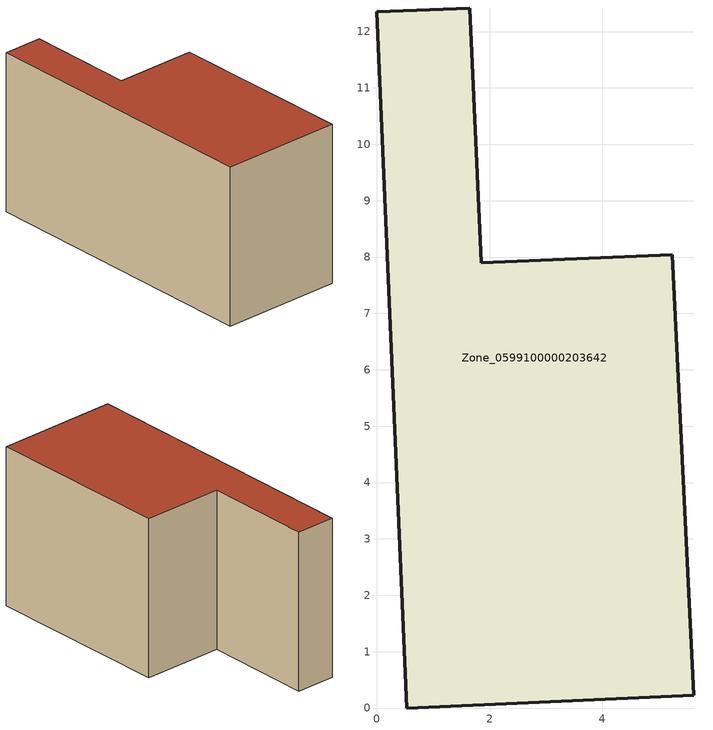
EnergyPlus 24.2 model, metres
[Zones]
Zone_0599100000203642
 floor ground (C_G): 0.53,0 0,12.35 1.65,12.42 1.85,7.9 5.24,8.04 5.62,0.23 z0
 wall outside (C_F): 1.85,7.9 1.65,12.42 0,12.35 0.53,0 5.62,0.23 5.24,8.04 1.85,7.9 z0:6.63
 roof outside (C_R): 5.62,0.23 5.24,8.04 1.85,7.9 1.65,12.42 0,12.35 0.53,0 z6.63
[BUILDING]
Pand.0599100000203642: North Axis=0; Terrain=City; Loads Convergence Tolerance Value=0.04; Temperature Convergence Tolerance Value=0.4; Solar Distribution=FullExterior; Maximum Number of Warmup Days=25; Minimum Number of Warmup Days=1
[Site:Location]
Rotterdam.The.Hague.AP_ZH_NLD Design_Conditions: Latitude=51.96; Longitude=4.45; Time Zone=1; Elevation=-4.5
[SITE:GROUNDTEMPERATURE:BUILDINGSURFACE]
18, 18, 18, 18, 18, 18, 18, 18, 18, 18, 18, 18
[MATERIAL] Thermal Absorptance=0.9; Solar Absorptance=0.7; Visible Absorptance=0.7
Name | Roughness | Thickness | Conductivity | Density | Specific Heat
G.TI.1946 | MediumSmooth | 0.15 | 1 | 540 | 1210
F.TI.1946 | Rough | 0.3 | 0.857143 | 1920 | 840
R.TI.1946 | MediumRough | 0.2 | 0.1 | 1500 | 1000
[CONSTRUCTION]
C_G: G.TI.1946
C_F: F.TI.1946
C_R: R.TI.1946
[ZONE]
Zone_0599100000203642: Type=1; Multiplier=1; Ceiling Height=Autocalculate; Volume=Autocalculate; Floor Area=autocalculate; Part of Total Floor Area=Yes
[ZONEINFILTRATION:DESIGNFLOWRATE]
Infil_Zone_0599100000203642: Zone or ZoneList or Space or SpaceList=Zone_0599100000203642; Schedule=AlwaysOn; Design Flow Rate Calculation Method=Flow/Area; Flow Rate per Floor Area=0.003; Constant Term Coefficient=1; Temperature Term Coefficient=0; Velocity Term Coefficient=0; Velocity Squared Term Coefficient=0
[HVACTEMPLATE:ZONE:IDEALLOADSAIRSYSTEM]
Zone_0599100000203642: Maximum Heating Supply Air Temperature=50; Minimum Cooling Supply Air Temperature=13; Maximum Heating Supply Air Humidity Ratio=0.0156; Minimum Cooling Supply Air Humidity Ratio=0.0077; Heating Limit=NoLimit; Cooling Limit=NoLimit; Dehumidification Control Type=ConstantSensibleHeatRatio; Cooling Sensible Heat Ratio=0.7; Dehumidification Setpoint=60; Humidification Control Type=None; Humidification Setpoint=30; Outdoor Air Method=None; Outdoor Air Flow Rate per Person=0.00944; Outdoor Air Flow Rate per Zone Floor Area=0; Outdoor Air Flow Rate per Zone=0; Demand Controlled Ventilation Type=None; Outdoor Air Economizer Type=NoEconomizer; Heat Recovery Type=None; Sensible Heat Recovery Effectiveness=0.7; Latent Heat Recovery Effectiveness=0.65
[ZONECONTROL:THERMOSTAT]
ThermostatControl_Zone_0599100000203642: Zone or ZoneList=Zone_0599100000203642; Control Type Schedule=DualSetpointControlType; Control 1=Thermostat_Zone_0599100000203642; Temperature Difference Between Cutout And Setpoint=0
[THERMOSTATSETPOINT:DUALSETPOINT]
Thermostat_Zone_0599100000203642: Heating Setpoint Temperature Schedule=HeatingSetpoint_Zone_0599100000203642; Cooling Setpoint Temperature Schedule=CoolingSetpoint_Zone_0599100000203642
[SCHEDULE:COMPACT]
HeatingSetpoint_Zone_0599100000203642: Through: 12/31, For: AllDays, Until: 24:00, 21
CoolingSetpoint_Zone_0599100000203642: Through: 12/31, For: AllDays, Until: 24:00, 24
DualSetpointControlType: Through: 12/31, For: AllDays, Until: 24:00, 4
AlwaysOn: Through: 12/31, For: AllDays, Until: 24:00, 1
